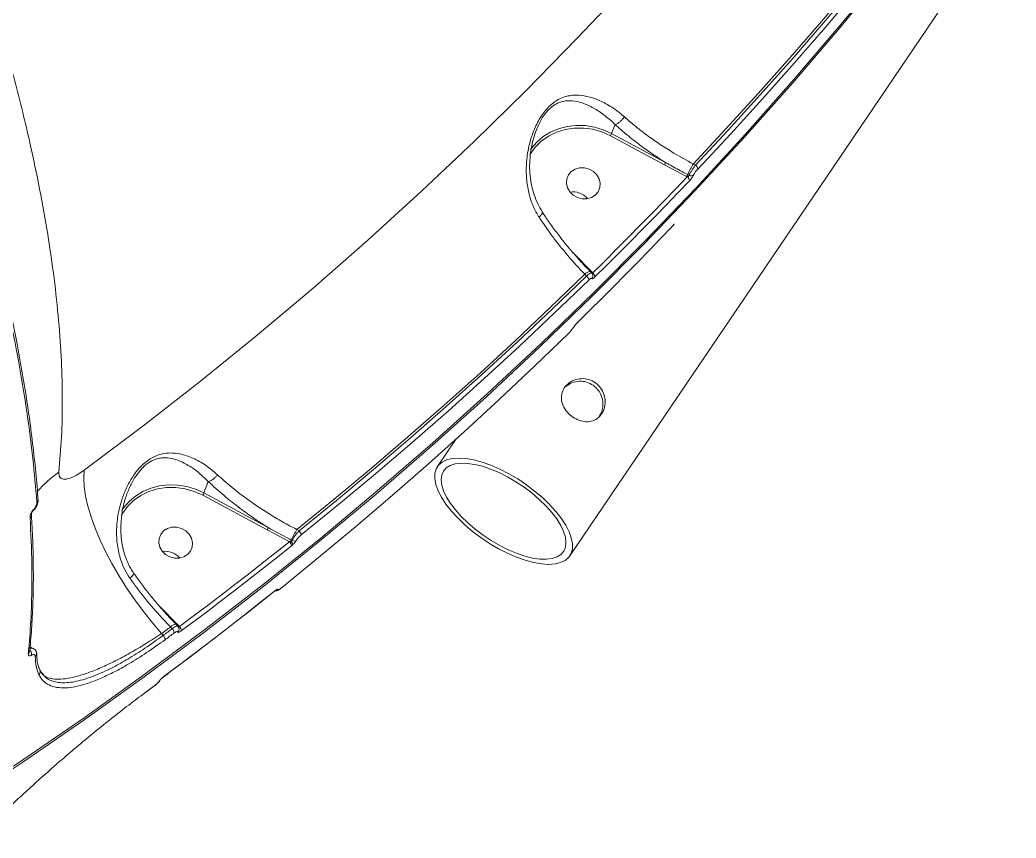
# Model space of a CAD drawing. Header units: millimetres. Extents: x -11024 to 8278, y -7837 to 5770.
# Drawn here: x 3861.2 to 4123.2, y 846.8 to 1062.2 of the extents above; entities that cross this region are included whole.
import ezdxf

# ---------------------------------------------------------------- set-up
doc = ezdxf.new("R2010")
doc.units = ezdxf.units.MM
doc.layers.add('DIKOM_ОБЪЕКТ', color=7, linetype='Continuous')

msp = doc.modelspace()

# ---------------------------------------------------------------- linework, layer by layer
at = {"layer": 'DIKOM_ОБЪЕКТ', "color": 7, "linetype": 'Continuous', "lineweight": 15}
for p, q in [((4005.842, 921.077), (4123.247, 1094.509)), ((4017.763, 1034.648), (4016.868, 1032.27)), ((4030.738, 1024.026), (4016.565, 1031.676)), ((4016.868, 1032.27), (4031.042, 1024.621)), ((4036.594, 1020.908), (4030.738, 1024.026)), ((4038.319, 1024.238), (4038.912, 1023.918)), ((4036.714, 1020.844), (4036.594, 1020.908)), ((4036.882, 1021.463), (4037.24, 1021.27)), ((4006.648, 1000.966), (4007.093, 1000.512)), ((4007.093, 1000.512), (4011.529, 995.92)), ((4011.209, 995.938), (4011.198, 995.948)), ((4011.61, 995.528), (4011.209, 995.938)), ((4011.529, 995.92), (4011.878, 995.562)), ((4010.26, 994.751), (4009.807, 995.214)), ((4007.954, 982.558), (4007.993, 982.612)), ((4007.873, 982.474), (4007.956, 982.557)), ((3975.986, 951.895), (3971.062, 944.621)), ((3910.767, 940.685), (3909.63, 937.659)), ((3926.261, 927.925), (3909.326, 937.065)), ((3909.63, 937.659), (3926.564, 928.519)), ((3934.058, 928.02), (3934.672, 927.689)), ((3932.62, 925.245), (3932.822, 925.136)), ((3897.69, 908.114), (3898.13, 907.664)), ((3898.13, 907.664), (3902.556, 903.082)), ((3901.286, 901.914), (3900.834, 902.377)), ((3902.236, 903.101), (3902.225, 903.111)), ((3902.757, 902.569), (3902.236, 903.101)), ((3902.556, 903.082), (3903.166, 902.459)), ((3898.504, 900.656), (3898.904, 900.155)), ((3863.776, 895.917), (3863.774, 895.896)), ((3894.106, 885.014), (3896.49, 886.775))]:
    msp.add_line(p, q, dxfattribs=at)
at = {"layer": 'DIKOM_ОБЪЕКТ', "color": 7, "linetype": 'Continuous', "lineweight": 15, "flags": 128}
for points in [[(4103.724, 1100.807), (4095.992, 1090.91), (4088.131, 1081.103), (4080.143, 1071.388), (4072.027, 1061.767), (4063.786, 1052.24), (4055.42, 1042.809), (4046.931, 1033.474), (4038.319, 1024.238)], [(4038.912, 1023.918), (4047.505, 1033.137), (4055.977, 1042.453), (4064.325, 1051.866), (4072.55, 1061.374), (4080.649, 1070.976), (4088.622, 1080.672), (4096.468, 1090.458), (4104.186, 1100.335)], [(4104.855, 1099.38), (4097.132, 1089.494), (4089.279, 1079.7), (4081.3, 1069.997), (4073.193, 1060.387), (4064.962, 1050.871), (4056.607, 1041.45), (4048.128, 1032.126), (4039.528, 1022.9)], [(4089.01, 1074.869), (4076.868, 1060.097), (4064.434, 1045.54), (4051.711, 1031.204), (4038.705, 1017.092), (4025.417, 1003.209), (4011.854, 989.559), (3998.017, 976.146), (3983.913, 962.975), (3969.545, 950.049), (3954.917, 937.371), (3940.034, 924.947), (3924.901, 912.779), (3909.521, 900.872), (3893.9, 889.229), (3878.043, 877.853), (3861.953, 866.749), (3845.637, 855.919)], [(3845.946, 856.74), (3862.262, 867.57), (3878.351, 878.675), (3894.209, 890.05), (3909.83, 901.693), (3925.21, 913.601), (3940.343, 925.768), (3955.226, 938.192), (3969.854, 950.87), (3984.222, 963.796), (3998.326, 976.968), (4012.162, 990.38), (4025.726, 1004.03), (4039.014, 1017.913), (4052.02, 1032.025), (4064.742, 1046.362), (4077.177, 1060.918), (4089.319, 1075.69)], [(3878.126, 943.652), (3893.552, 955.238), (3908.732, 967.093), (3923.66, 979.211), (3938.333, 991.589), (3952.745, 1004.223), (3966.892, 1017.109), (3980.769, 1030.242), (3994.372, 1043.62), (4007.697, 1057.236), (4020.739, 1071.088)], [(4016.565, 1031.676), (4014.294, 1032.688), (4011.906, 1033.373), (4009.457, 1033.714), (4007.006, 1033.704), (4004.614, 1033.343), (4002.337, 1032.639), (4000.231, 1031.609), (3998.347, 1030.279), (3996.73, 1028.68), (3995.419, 1026.85), (3995.336, 1026.709)], [(3995.532, 1028.037), (3995.729, 1028.315), (3997.164, 1029.995), (3998.866, 1031.445), (4000.799, 1032.632), (4002.92, 1033.532), (4005.183, 1034.124), (4007.539, 1034.396), (4009.938, 1034.342), (4012.327, 1033.963), (4014.653, 1033.268), (4016.868, 1032.27)], [(4006.746, 1016.046), (4007.858, 1015.417), (4009.095, 1015.092), (4010.357, 1015.096), (4011.542, 1015.429), (4012.554, 1016.064), (4013.31, 1016.949), (4013.75, 1018.014), (4013.838, 1019.171), (4013.567, 1020.327), (4012.958, 1021.388), (4012.062, 1022.269), (4010.95, 1022.897), (4009.712, 1023.223), (4008.45, 1023.219), (4007.265, 1022.886), (4006.254, 1022.251), (4005.497, 1021.365), (4005.057, 1020.301), (4004.97, 1019.144), (4005.241, 1017.988), (4005.85, 1016.927), (4006.746, 1016.046)], [(4011.878, 995.562), (4015.034, 998.679), (4018.175, 1001.808), (4021.301, 1004.95), (4024.413, 1008.104), (4027.51, 1011.27), (4030.593, 1014.449), (4033.661, 1017.64), (4036.714, 1020.844)], [(4037.327, 1019.821), (4034.272, 1016.615), (4031.201, 1013.421), (4028.116, 1010.24), (4025.016, 1007.07), (4021.902, 1003.914), (4018.773, 1000.769), (4015.629, 997.638), (4012.471, 994.519)], [(4007.993, 982.612), (4011.151, 985.731), (4014.295, 988.863), (4017.424, 992.007), (4020.538, 995.164), (4023.638, 998.333), (4026.723, 1001.515), (4029.794, 1004.709), (4032.849, 1007.915)], [(4009.807, 995.214), (4000.733, 986.445), (3991.544, 977.78), (3982.242, 969.219), (3972.826, 960.763), (3963.298, 952.415), (3953.66, 944.174), (3943.913, 936.042), (3934.058, 928.02)], [(3934.672, 927.689), (3944.505, 935.696), (3954.231, 943.812), (3963.848, 952.037), (3973.355, 960.37), (3982.751, 968.808), (3992.035, 977.352), (4001.205, 986), (4010.26, 994.751)], [(4010.852, 993.708), (4001.79, 984.95), (3992.612, 976.295), (3983.321, 967.744), (3973.917, 959.299), (3964.402, 950.959), (3954.777, 942.728), (3945.043, 934.604), (3935.202, 926.591)], [(4006.928, 981.339), (4006.9, 981.295), (4006.8, 981.179)], [(3929.952, 912.632), (3939.793, 920.645), (3949.527, 928.769), (3959.152, 937), (3968.667, 945.34), (3978.071, 953.785), (3987.362, 962.336), (3996.54, 970.991), (4005.602, 979.749)], [(3994.435, 939.807), (3992.151, 941.332), (3989.803, 942.711), (3987.432, 943.922), (3985.078, 944.943), (3982.782, 945.757), (3980.583, 946.351), (3978.519, 946.714), (3976.625, 946.839), (3974.933, 946.725), (3973.472, 946.373), (3972.268, 945.79), (3971.341, 944.986), (3970.706, 943.974), (3970.375, 942.771), (3970.354, 941.399), (3970.642, 939.881), (3971.234, 938.242), (3972.122, 936.511), (3973.288, 934.717), (3974.715, 932.892), (3976.376, 931.065), (3978.244, 929.269), (3980.287, 927.535), (3982.469, 925.891), (3984.754, 924.366), (3987.101, 922.987), (3989.473, 921.776), (3991.826, 920.755), (3994.122, 919.94), (3996.321, 919.347), (3998.385, 918.984), (4000.279, 918.859), (4001.971, 918.973), (4003.432, 919.325), (4004.636, 919.908), (4005.563, 920.712), (4006.198, 921.724), (4006.529, 922.927), (4006.55, 924.299), (4006.262, 925.817), (4005.67, 927.456), (4004.782, 929.187), (4003.616, 930.981), (4002.189, 932.806), (4000.528, 934.633), (3998.66, 936.429), (3996.617, 938.163), (3994.435, 939.807)], [(3898.504, 900.656), (3896.058, 903.51), (3893.691, 906.488), (3891.423, 909.561), (3889.276, 912.703), (3887.27, 915.885), (3885.422, 919.077), (3883.75, 922.25), (3882.268, 925.376), (3880.991, 928.426), (3879.929, 931.372), (3879.094, 934.188), (3878.491, 936.847), (3878.127, 939.325), (3878.005, 941.6), (3878.126, 943.652)], [(3993.865, 939.144), (3991.707, 940.581), (3989.488, 941.873), (3987.249, 942.998), (3985.033, 943.933), (3982.881, 944.662), (3980.833, 945.171), (3978.926, 945.45), (3977.197, 945.495), (3975.677, 945.304), (3974.396, 944.881), (3973.376, 944.234), (3972.637, 943.375), (3972.193, 942.319), (3972.052, 941.088), (3972.216, 939.702), (3972.682, 938.19), (3973.442, 936.577), (3974.482, 934.895), (3975.783, 933.176), (3977.319, 931.45), (3979.062, 929.75), (3980.981, 928.107), (3983.039, 926.554), (3985.197, 925.117), (3987.416, 923.824), (3989.655, 922.7), (3991.871, 921.765), (3994.023, 921.036), (3996.072, 920.527), (3997.978, 920.248), (3999.707, 920.203), (4001.227, 920.394), (4002.509, 920.817), (4003.528, 921.464), (4004.267, 922.323), (4004.711, 923.379), (4004.853, 924.61), (4004.688, 925.995), (4004.222, 927.508), (4003.462, 929.121), (4002.422, 930.802), (4001.121, 932.522), (3999.585, 934.248), (3997.842, 935.948), (3995.923, 937.59), (3993.865, 939.144)], [(3909.326, 937.065), (3907.056, 938.076), (3904.667, 938.762), (3902.218, 939.103), (3899.768, 939.093), (3897.376, 938.732), (3895.099, 938.028), (3892.993, 936.998), (3891.108, 935.668), (3889.491, 934.069), (3888.18, 932.239), (3887.847, 931.644)], [(3888.062, 933.076), (3888.49, 933.704), (3889.925, 935.384), (3891.627, 936.834), (3893.56, 938.021), (3895.681, 938.921), (3897.944, 939.513), (3900.301, 939.785), (3902.699, 939.731), (3905.088, 939.352), (3907.415, 938.656), (3909.63, 937.659)], [(3866.017, 936.036), (3866.023, 935.988), (3866.023, 935.976)], [(3864.782, 933.073), (3864.801, 933.079), (3864.815, 933.089), (3864.825, 933.106), (3864.829, 933.128), (3864.829, 933.155), (3864.825, 933.187), (3864.815, 933.223), (3864.801, 933.264)], [(3899.507, 921.435), (3900.619, 920.806), (3901.857, 920.481), (3903.119, 920.485), (3904.304, 920.818), (3905.315, 921.452), (3906.072, 922.338), (3906.512, 923.403), (3906.599, 924.56), (3906.328, 925.716), (3905.719, 926.777), (3904.823, 927.657), (3903.711, 928.286), (3902.474, 928.611), (3901.212, 928.608), (3900.027, 928.275), (3899.015, 927.64), (3898.259, 926.754), (3897.819, 925.69), (3897.731, 924.533), (3898.002, 923.377), (3898.611, 922.315), (3899.507, 921.435)], [(3903.166, 902.459), (3906.831, 905.201), (3910.484, 907.958), (3914.123, 910.73), (3917.749, 913.517), (3921.361, 916.317), (3924.96, 919.133), (3928.545, 921.963), (3932.117, 924.807)], [(3932.644, 923.705), (3929.069, 920.858), (3925.481, 918.026), (3921.879, 915.208), (3918.264, 912.405), (3914.635, 909.616), (3910.993, 906.842), (3907.338, 904.083), (3903.669, 901.338)], [(3928.52, 912.027), (3928.584, 912.07), (3928.677, 912.164)], [(3899.191, 889.431), (3902.859, 892.176), (3906.515, 894.936), (3910.157, 897.71), (3913.786, 900.499), (3917.401, 903.302), (3921.003, 906.12), (3924.591, 908.952), (3928.166, 911.798)], [(3928.114, 911.734), (3928.12, 911.738), (3928.166, 911.798)], [(3900.834, 902.377), (3900.543, 902.161), (3900.252, 901.946), (3899.961, 901.731), (3899.67, 901.516), (3899.378, 901.301), (3899.087, 901.086), (3898.796, 900.871), (3898.504, 900.656)], [(3898.904, 900.155), (3899.203, 900.374), (3899.5, 900.594), (3899.798, 900.814), (3900.096, 901.034), (3900.394, 901.254), (3900.691, 901.474), (3900.989, 901.694), (3901.286, 901.914)], [(3901.788, 900.795), (3901.491, 900.574), (3901.193, 900.354), (3900.895, 900.134), (3900.597, 899.914), (3900.299, 899.693), (3900.001, 899.474), (3899.703, 899.254), (3899.404, 899.034)], [(3865.622, 895.373), (3865.623, 895.369), (3865.624, 895.314)], [(3898.066, 888.338), (3897.993, 888.242), (3897.866, 888.132)], [(3899.141, 889.369), (3899.145, 889.372), (3899.191, 889.431)], [(3894.154, 885.075), (3894.452, 885.295), (3894.751, 885.514), (3895.049, 885.734), (3895.347, 885.954), (3895.645, 886.175), (3895.943, 886.395), (3896.24, 886.615), (3896.538, 886.836)], [(3896.49, 886.775), (3896.492, 886.777), (3896.538, 886.836)], [(3894.106, 885.014), (3894.108, 885.016), (3894.154, 885.075)]]:
    msp.add_lwpolyline(points, dxfattribs=at)
at = {"layer": 'DIKOM_ОБЪЕКТ', "color": 7, "linetype": 'Continuous', "lineweight": 15}
for centre, radius, start, end in [((4012.053, 1034.353), 5.247, 329.31142, 336.60677), ((4026.213, 1026.711), 5.262, 329.31828, 336.59061), ((4063.827, 1009.265), 29.578, 149.58662, 155.64307), ((4038.199, 1022.792), 1.332, 4.62625, 57.68506), ((4031.419, 1023.942), 5.999, 329.62319, 335.59472), ((4036.003, 1019.722), 1.328, 4.27294, 57.65458), ((4037.772, 1022.15), 1.028, 238.83314, 309.73946), ((4006.718, 1012.018), 4.896, 39.30083, 99.47504), ((4006.717, 1012.014), 4.9, 39.32464, 99.44927), ((4011.472, 993.743), 2.223, 97.08597, 138.53022), ((4010.815, 996.753), 1.098, 299.15633, 310.58189), ((4009.475, 993.615), 1.381, 3.85806, 55.33215), ((4011.002, 994.743), 0.915, 316.31315, 358.4966), ((4011.106, 994.433), 1.368, 3.58414, 55.62049), ((3891.928, 914.471), 35.208, 125.56722, 137.96382), ((3865.276, 935.97), 0.748, 300.86827, 0.44026), ((3904.8, 939.75), 5.262, 329.31828, 336.59061), ((3863.512, 931.745), 0.744, 300.66771, 2.40253), ((3921.735, 930.61), 5.262, 329.31828, 336.59061), ((3959.711, 912.971), 29.742, 149.60339, 155.62631), ((3933.696, 926.541), 1.506, 1.87342, 49.63323), ((3928.144, 927.243), 4.902, 331.44458, 335.94864), ((3933.366, 926.032), 1.048, 238.73124, 302.28391), ((3931.143, 923.664), 1.502, 1.5578, 49.56213), ((3937.298, 929.541), 6.712, 223.748, 232.48219), ((3899.48, 917.406), 4.897, 39.30585, 99.47002), ((3899.479, 917.404), 4.899, 39.32155, 99.45692), ((3928.415, 912.976), 1, 275.65164, 310.28737), ((3902.501, 900.902), 2.226, 97.12163, 138.50224), ((3900.225, 900.766), 1.563, 1.05614, 47.26227), ((3901.856, 903.896), 1.073, 299.02631, 310.71191), ((3902.156, 901.78), 0.918, 308.74403, 359.71947), ((3902.117, 901.315), 1.552, 0.85608, 47.48889), ((3897.837, 899.006), 1.568, 1.00457, 47.09216), ((3862.826, 895.174), 1.494, 351.10347, 49.35228), ((3862.989, 895.989), 0.79, 302.2343, 353.24656), ((3864.784, 895.331), 0.84, 304.27261, 358.79538), ((3865.627, 890.547), 0.934, 308.51486, 37.63196)]:
    msp.add_arc(centre, radius, start, end, dxfattribs=at)
for points, knots in [([(3608.06, 1455.699), (3611.911, 1452.066), (3619.618, 1444.794), (3631.243, 1433.156), (3642.878, 1421.02), (3654.656, 1408.193), (3666.55, 1394.682), (3678.532, 1380.496), (3690.406, 1365.859), (3702.476, 1350.374), (3714.697, 1334.034), (3727.014, 1316.851), (3739.168, 1299.156), (3751.11, 1280.988), (3762.79, 1262.401), (3773.937, 1243.825), (3784.525, 1225.326), (3794.541, 1206.965), (3804.162, 1188.419), (3813.336, 1169.747), (3822.016, 1151.013), (3830.005, 1132.643), (3837.293, 1114.694), (3843.885, 1097.209), (3849.893, 1079.886), (3855.272, 1062.796), (3859.986, 1046.004), (3863.67, 1030.942), (3866.488, 1017.532), (3868.611, 1005.633), (3870.275, 994.097), (3871.471, 982.968), (3872.197, 972.295), (3872.443, 962.08), (3872.249, 952.285), (3871.716, 946.168), (3871.449, 943.11)], [0, 0, 0, 0, 0.0277655, 0.055564, 0.0833624, 0.1111275, 0.1400314, 0.168973, 0.1979144, 0.2268177, 0.2582448, 0.2896957, 0.3211227, 0.3534672, 0.3858383, 0.4181831, 0.449506, 0.4808529, 0.5121759, 0.5444127, 0.5766757, 0.6089125, 0.6401608, 0.6714335, 0.7026819, 0.7348411, 0.7670266, 0.7991856, 0.8241463, 0.849107, 0.874267, 0.8994267, 0.9244694, 0.949512, 0.974756, 1, 1, 1, 1]), ([(3997.76, 1010.282), (3997.619, 1010.506), (3996.927, 1011.61), (3995.919, 1013.735), (3994.932, 1016.924), (3994.398, 1020.448), (3994.37, 1024.537), (3994.986, 1028.912), (3996.32, 1033.168), (3997.933, 1036.313), (3999.381, 1038.311), (4000.579, 1039.613), (4001.851, 1040.647), (4003.297, 1041.507), (4004.9, 1042.096), (4007.046, 1042.447), (4009.604, 1042.299), (4012.622, 1041.452), (4015.735, 1039.982), (4018.301, 1038.283), (4019.773, 1037.028), (4020.216, 1036.65)], [0, 0, 0, 0, 0.01345382, 0.06632215, 0.1192321, 0.18327448, 0.24735239, 0.32648031, 0.40536601, 0.46786152, 0.49909907, 0.53030505, 0.56144227, 0.59262322, 0.63451479, 0.67648836, 0.74808686, 0.81976108, 0.89395919, 0.96806758, 1, 1, 1, 1]), ([(4017.765, 1034.65), (4017.765, 1034.651), (4017.378, 1035.037), (4016.053, 1036.237), (4013.793, 1037.991), (4011.078, 1039.567), (4008.435, 1040.599), (4006.234, 1040.972), (4004.356, 1040.835), (4002.98, 1040.432), (4001.712, 1039.745), (4000.381, 1038.695), (3999.34, 1037.452), (3998.167, 1035.668), (3997.644, 1034.496), (3997.21, 1033.523)], [0, 0, 0, 0, 0.0000689, 0.0558745, 0.1845855, 0.3168427, 0.4398096, 0.5654477, 0.6346943, 0.7054738, 0.7544552, 0.8053249, 0.8849189, 0.9044988, 1, 1, 1, 1]), ([(4017.765, 1034.65), (4017.943, 1034.703), (4018.297, 1034.807), (4018.929, 1035.225), (4019.547, 1035.783), (4019.94, 1036.252), (4020.145, 1036.543), (4020.191, 1036.613), (4020.216, 1036.65)], [0, 0, 0, 0, 0.231613, 0.4632761, 0.6948551, 0.926518, 0.9610337, 1, 1, 1, 1]), ([(4020.216, 1036.65), (4021.198, 1035.797), (4023.172, 1034.081), (4026.381, 1031.631), (4029.725, 1029.3), (4033.665, 1026.784), (4036.595, 1025.182), (4038.319, 1024.238)], [0, 0, 0, 0, 0.1872877, 0.3765528, 0.5570087, 0.7392, 1, 1, 1, 1]), ([(3998.717, 1011.54), (3998.686, 1011.582), (3998.175, 1012.271), (3997.407, 1013.795), (3996.437, 1016.094), (3995.759, 1018.57), (3995.372, 1021.155), (3995.25, 1023.868), (3995.415, 1026.662), (3995.86, 1029.315), (3996.457, 1031.608), (3996.972, 1032.936), (3997.201, 1033.528)], [0, 0, 0, 0, 0.0069168, 0.1131204, 0.2234769, 0.3365499, 0.4514473, 0.5694268, 0.6949083, 0.8187339, 0.9191031, 1, 1, 1, 1]), ([(3997.21, 1033.523), (3997.172, 1033.452), (3997.057, 1033.237), (3997.002, 1033.006), (3996.966, 1032.851)], [0, 0, 0, 0, 0.3319674, 1, 1, 1, 1]), ([(4017.763, 1034.648), (4017.763, 1034.649), (4017.764, 1034.65), (4017.765, 1034.65), (4017.765, 1034.65)], [0, 0, 0, 0, 0.6277402, 1, 1, 1, 1]), ([(4031.042, 1024.621), (4029.894, 1025.359), (4027.589, 1026.841), (4024.21, 1029.276), (4020.878, 1031.877), (4018.805, 1033.721), (4017.763, 1034.648)], [0, 0, 0, 0, 0.2380438, 0.4781621, 0.7377071, 1, 1, 1, 1]), ([(4031.042, 1024.621), (4031.333, 1024.46), (4032.792, 1023.657), (4034.745, 1022.615), (4036.399, 1021.723), (4036.882, 1021.463)], [0, 0, 0, 0, 0.15041, 0.7521181, 1, 1, 1, 1]), ([(4037.24, 1021.27), (4037.248, 1021.288), (4037.321, 1021.457), (4037.524, 1021.858), (4037.93, 1022.537), (4038.417, 1023.268), (4038.747, 1023.702), (4038.912, 1023.918)], [0, 0, 0, 0, 0.028633, 0.2670939, 0.5101464, 0.7556619, 1, 1, 1, 1]), ([(4039.528, 1022.9), (4039.416, 1022.777), (4039.194, 1022.53), (4038.871, 1022.108), (4038.606, 1021.71), (4038.478, 1021.472), (4038.435, 1021.37), (4038.43, 1021.359)], [0, 0, 0, 0, 0.245771, 0.4917502, 0.7342685, 0.9714977, 1, 1, 1, 1]), ([(4036.714, 1020.844), (4036.772, 1020.873), (4036.885, 1020.93), (4037.045, 1021.042), (4037.164, 1021.151), (4037.217, 1021.223), (4037.235, 1021.258), (4037.239, 1021.266), (4037.24, 1021.27)], [0, 0, 0, 0, 0.2631908, 0.5159651, 0.7521365, 0.9411632, 0.9741911, 1, 1, 1, 1]), ([(4038.43, 1021.359), (4038.425, 1021.348), (4038.382, 1021.247), (4038.253, 1021.009), (4037.988, 1020.612), (4037.663, 1020.19), (4037.439, 1019.944), (4037.327, 1019.821)], [0, 0, 0, 0, 0.0278759, 0.2650035, 0.5076952, 0.7539805, 1, 1, 1, 1]), ([(3998.627, 1011.478), (3998.648, 1011.433), (3998.696, 1011.327), (3998.494, 1010.993), (3998.167, 1010.641), (3997.895, 1010.395), (3997.792, 1010.308), (3997.76, 1010.282)], [0, 0, 0, 0, 0.22122648, 0.5283417, 0.83554271, 0.94920217, 1, 1, 1, 1]), ([(4011.222, 995.97), (4010.611, 996.599), (4009.176, 998.077), (4006.979, 1000.545), (4004.64, 1003.328), (4002.401, 1006.192), (4000.391, 1008.926), (3999.2, 1010.707), (3998.665, 1011.507)], [0, 0, 0, 0, 0.13285047, 0.31225606, 0.49247585, 0.67291583, 0.85288912, 1, 1, 1, 1]), ([(4009.807, 995.214), (4008.304, 996.827), (4005.253, 1000.1), (4001.398, 1005), (3998.968, 1008.443), (3997.918, 1010.042), (3997.76, 1010.282)], [0, 0, 0, 0, 0.34350435, 0.69694394, 0.95453179, 1, 1, 1, 1]), ([(4032.849, 1007.915), (4032.874, 1007.94), (4033.004, 1008.077), (4033.226, 1008.294), (4033.36, 1008.396), (4033.426, 1008.446)], [0, 0, 0, 0, 0.104919, 0.558473, 1, 1, 1, 1]), ([(4032.864, 1007.913), (4032.915, 1007.966), (4033.036, 1008.094), (4033.155, 1008.2), (4033.227, 1008.258), (4033.225, 1008.256), (4033.225, 1008.256)], [0, 0, 0, 0, 0.2738115, 0.6540007, 0.897232, 1, 1, 1, 1]), ([(4010.26, 994.751), (4010.293, 994.781), (4010.515, 994.981), (4010.908, 995.297), (4011.322, 995.537), (4011.559, 995.605), (4011.584, 995.526), (4011.59, 995.508)], [0, 0, 0, 0, 0.05094068, 0.33995664, 0.62845087, 0.91700826, 1, 1, 1, 1]), ([(4011.664, 994.111), (4011.656, 994.154), (4011.639, 994.24), (4011.475, 994.204), (4011.228, 994.047), (4011, 993.852), (4010.872, 993.727), (4010.852, 993.708)], [0, 0, 0, 0, 0.2393626, 0.4786495, 0.7179423, 0.9577366, 1, 1, 1, 1]), ([(4011.897, 994.718), (4011.904, 994.764), (4011.932, 994.932), (4011.84, 995.246), (4011.675, 995.436), (4011.604, 995.519)], [0, 0, 0, 0, 0.17684137, 0.64392886, 1, 1, 1, 1]), ([(4012.471, 994.519), (4012.452, 994.5), (4012.324, 994.374), (4012.097, 994.178), (4011.851, 994.02), (4011.688, 993.983), (4011.672, 994.069), (4011.664, 994.111)], [0, 0, 0, 0, 0.0425798, 0.2824537, 0.5215645, 0.760741, 1, 1, 1, 1]), ([(3865.659, 935.328), (3865.346, 939.093), (3864.719, 946.622), (3863.175, 958.492), (3861.225, 970.739), (3859.523, 979.25), (3858.672, 983.506)], [0, 0, 0, 0, 0.2490975, 0.4981944, 0.7490962, 1, 1, 1, 1]), ([(3865.97, 936.033), (3865.917, 936.838), (3865.706, 940.052), (3865.134, 945.866), (3864.254, 953.471), (3863.164, 961.264), (3861.878, 969.225), (3860.501, 976.866), (3859.461, 981.923), (3858.99, 984.213)], [0, 0, 0, 0, 0.0541379, 0.2163179, 0.3785995, 0.5409467, 0.7033223, 0.8656828, 1, 1, 1, 1]), ([(4006.8, 981.179), (4006.808, 981.192), (4006.865, 981.288), (4007.02, 981.512), (4007.312, 981.877), (4007.653, 982.267), (4007.88, 982.497), (4007.993, 982.612)], [0, 0, 0, 0, 0.0385924, 0.2781005, 0.5183094, 0.7591837, 1, 1, 1, 1]), ([(4005.602, 979.749), (4005.716, 979.864), (4005.944, 980.093), (4006.286, 980.481), (4006.578, 980.846), (4006.734, 981.069), (4006.792, 981.165), (4006.8, 981.179)], [0, 0, 0, 0, 0.240624, 0.4814283, 0.7216092, 0.96125, 1, 1, 1, 1]), ([(4006.929, 981.339), (4006.934, 981.347), (4006.95, 981.376), (4007.031, 981.497), (4007.188, 981.706), (4007.431, 982.001), (4007.68, 982.281), (4007.826, 982.426), (4007.873, 982.474)], [0, 0, 0, 0, 0.0554923, 0.1990062, 0.3876679, 0.6200913, 0.8772283, 1, 1, 1, 1]), ([(4012.61, 966.655), (4012.035, 966.983), (4010.886, 967.638), (4008.874, 967.834), (4006.92, 967.428), (4005.235, 966.419), (4004.078, 964.97), (4003.566, 963.284), (4003.703, 961.502), (4004.474, 959.745), (4005.793, 958.199), (4007.463, 957.054), (4009.281, 956.417), (4011.103, 956.349), (4012.782, 956.912), (4014.123, 958.096), (4014.969, 959.744), (4015.259, 961.654), (4014.939, 963.636), (4014.046, 965.429), (4013.066, 966.266), (4012.61, 966.655)], [0, 0, 0, 0, 0.052235, 0.104418, 0.1578387, 0.2123168, 0.2653845, 0.3167454, 0.3687737, 0.422756, 0.4770221, 0.5294961, 0.5809365, 0.6335026, 0.6877728, 0.7417317, 0.7936594, 0.8450736, 0.8982112, 0.9526898, 1, 1, 1, 1]), ([(4012.041, 965.993), (4011.467, 966.319), (4010.321, 966.971), (4008.321, 967.154), (4006.359, 966.781), (4005.317, 966.055), (4004.8, 965.695)], [0, 0, 0, 0, 0.2479272, 0.4955404, 0.7502196, 1, 1, 1, 1]), ([(4013.601, 957.792), (4013.845, 958.186), (4014.398, 959.077), (4014.658, 960.87), (4014.398, 962.844), (4013.531, 964.701), (4012.524, 965.574), (4012.041, 965.993)], [0, 0, 0, 0, 0.1615531, 0.3658232, 0.5782588, 0.7977461, 1, 1, 1, 1]), ([(3890.144, 915.22), (3889.668, 915.977), (3888.716, 917.493), (3887.55, 920.423), (3886.751, 923.95), (3886.553, 928.06), (3886.995, 932.19), (3887.982, 935.988), (3889.364, 939.374), (3891.088, 942.393), (3892.98, 944.691), (3894.75, 946.176), (3896.176, 947.075), (3897.644, 947.698), (3899.429, 948.143), (3901.473, 948.239), (3904.137, 947.828), (3907.145, 946.728), (3910.307, 944.896), (3912.284, 943.21), (3913.184, 942.442)], [0, 0, 0, 0, 0.0450796, 0.0901818, 0.1588881, 0.2276837, 0.2984042, 0.3691135, 0.4250471, 0.4808175, 0.5408179, 0.5713827, 0.601955, 0.6344648, 0.6670283, 0.7198462, 0.7727695, 0.8528862, 0.9329881, 1, 1, 1, 1]), ([(3910.771, 940.687), (3910.77, 940.688), (3909.918, 941.433), (3908.28, 943.132), (3905.483, 945.034), (3902.909, 946.292), (3900.587, 946.885), (3898.836, 946.96), (3897.275, 946.671), (3895.779, 946.107), (3894.528, 945.24), (3893.553, 944.385), (3893.241, 943.968), (3893.07, 943.741)], [0, 0, 0, 0, 0.000109, 0.1461078, 0.3178394, 0.4939743, 0.6043203, 0.7168785, 0.7816507, 0.8482086, 0.9419189, 0.9682522, 1, 1, 1, 1]), ([(3871.449, 943.11), (3871.472, 942.626), (3871.519, 941.65), (3872.621, 941.143), (3874.337, 941.436), (3876.283, 942.366), (3877.6, 943.284), (3878.126, 943.652)], [0, 0, 0, 0, 0.2099032, 0.422893, 0.6382639, 0.8553479, 1, 1, 1, 1]), ([(3893.07, 943.741), (3892.556, 943.148), (3891.373, 941.782), (3890.051, 939.205), (3888.862, 936.077), (3888.135, 933.376), (3888, 931.641), (3887.965, 931.193)], [0, 0, 0, 0, 0.1676422, 0.3861769, 0.6121101, 0.8998823, 1, 1, 1, 1]), ([(3910.767, 940.685), (3910.768, 940.685), (3910.769, 940.686), (3910.77, 940.687), (3910.771, 940.687)], [0, 0, 0, 0, 0.5705795, 1, 1, 1, 1]), ([(3926.564, 928.519), (3925.306, 929.325), (3922.777, 930.943), (3918.825, 933.786), (3914.707, 937.028), (3912.088, 939.459), (3910.767, 940.685)], [0, 0, 0, 0, 0.2160633, 0.4341053, 0.7147648, 1, 1, 1, 1]), ([(3910.771, 940.687), (3910.957, 940.731), (3911.329, 940.818), (3911.986, 941.214), (3912.599, 941.735), (3912.986, 942.174), (3913.157, 942.405), (3913.184, 942.442)], [0, 0, 0, 0, 0.2462418, 0.4924597, 0.7386952, 0.9580568, 1, 1, 1, 1]), ([(3913.184, 942.442), (3914.432, 941.325), (3916.949, 939.073), (3921.48, 935.628), (3925.979, 932.611), (3930.297, 930.022), (3932.801, 928.689), (3934.058, 928.02)], [0, 0, 0, 0, 0.2106507, 0.4247512, 0.6762133, 0.8374006, 1, 1, 1, 1]), ([(3864.804, 933.097), (3864.953, 933.231), (3865.274, 933.521), (3865.638, 934.113), (3865.909, 934.795), (3866.052, 935.436), (3866.007, 935.825), (3865.99, 935.974)], [0, 0, 0, 0, 0.1668063, 0.3596331, 0.5790197, 0.838536, 1, 1, 1, 1]), ([(3863.891, 931.105), (3863.889, 931.163), (3863.88, 931.453), (3863.966, 931.961), (3864.225, 932.555), (3864.501, 932.977), (3864.701, 933.168), (3864.801, 933.264)], [0, 0, 0, 0, 0.0950804, 0.4719923, 0.7157931, 0.8572496, 1, 1, 1, 1]), ([(3864.259, 931.769), (3864.258, 931.777), (3864.246, 931.847), (3864.277, 932.159), (3864.412, 932.54), (3864.575, 932.821), (3864.695, 932.973), (3864.777, 933.057), (3864.837, 933.107), (3864.879, 933.135), (3864.892, 933.142), (3864.897, 933.145)], [0, 0, 0, 0, 0.0439535, 0.39401844, 0.65796118, 0.79715932, 0.86746178, 0.91142495, 0.94447636, 0.97950213, 1, 1, 1, 1]), ([(3864.801, 933.264), (3864.899, 933.358), (3865.094, 933.544), (3865.357, 933.95), (3865.6, 934.518), (3865.674, 934.999), (3865.662, 935.275), (3865.659, 935.328)], [0, 0, 0, 0, 0.1456025, 0.2900035, 0.5321231, 0.9098094, 1, 1, 1, 1]), ([(3863.411, 895.321), (3863.446, 895.673), (3863.623, 897.433), (3864.012, 902.087), (3864.37, 909.509), (3864.454, 919.582), (3864.093, 926.983), (3863.891, 931.105)], [0, 0, 0, 0, 0.0321656, 0.160834, 0.4182095, 0.675957, 1, 1, 1, 1]), ([(3863.754, 895.916), (3863.803, 896.337), (3864.085, 898.773), (3864.407, 903.426), (3864.705, 909.877), (3864.791, 916.529), (3864.664, 923.384), (3864.476, 928.47), (3864.27, 931.329), (3864.238, 931.775)], [0, 0, 0, 0, 0.0389399, 0.22515, 0.410914, 0.5960146, 0.780693, 0.9658059, 1, 1, 1, 1]), ([(3891.212, 916.469), (3890.919, 916.896), (3890.188, 917.961), (3889.303, 919.866), (3888.521, 922.146), (3887.997, 924.611), (3887.751, 927.225), (3887.731, 929.41), (3887.899, 930.705), (3887.949, 931.091)], [0, 0, 0, 0, 0.1005397, 0.2510697, 0.4078986, 0.571704, 0.7440994, 0.9235255, 1, 1, 1, 1]), ([(3932.117, 924.807), (3931.927, 924.909), (3929.98, 925.956), (3928.025, 926.991), (3926.261, 927.925)], [0, 0, 0, 0, 0.0973964, 1, 1, 1, 1]), ([(3926.564, 928.519), (3928.321, 927.568), (3930.34, 926.475), (3932.358, 925.387), (3932.62, 925.245)], [0, 0, 0, 0, 0.8701993, 1, 1, 1, 1]), ([(3932.822, 925.136), (3932.908, 925.305), (3933.081, 925.647), (3933.544, 926.331), (3934.098, 927.052), (3934.481, 927.477), (3934.672, 927.689)], [0, 0, 0, 0, 0.2424993, 0.4917149, 0.7472872, 1, 1, 1, 1]), ([(3932.45, 924.9), (3932.502, 924.921), (3932.61, 924.964), (3932.736, 925.04), (3932.8, 925.101), (3932.818, 925.129), (3932.822, 925.136)], [0, 0, 0, 0, 0.3282667, 0.6787462, 0.9202561, 1, 1, 1, 1]), ([(3933.926, 925.146), (3933.874, 925.053), (3933.772, 924.866), (3933.509, 924.532), (3933.305, 924.317), (3933.211, 924.218)], [0, 0, 0, 0, 0.3509735, 0.7014273, 1, 1, 1, 1]), ([(3935.202, 926.591), (3935.066, 926.475), (3934.794, 926.245), (3934.409, 925.841), (3934.092, 925.45), (3933.98, 925.246), (3933.926, 925.146)], [0, 0, 0, 0, 0.2566459, 0.5136665, 0.7612414, 1, 1, 1, 1]), ([(3932.117, 924.807), (3932.198, 924.825), (3932.309, 924.85), (3932.419, 924.889), (3932.45, 924.9)], [0, 0, 0, 0, 0.7210874, 1, 1, 1, 1]), ([(3933.211, 924.218), (3933.157, 924.164), (3932.973, 923.98), (3932.781, 923.819), (3932.644, 923.705)], [0, 0, 0, 0, 0.2879994, 1, 1, 1, 1]), ([(3891.165, 916.44), (3891.181, 916.401), (3891.217, 916.314), (3890.994, 915.999), (3890.634, 915.635), (3890.318, 915.362), (3890.177, 915.246), (3890.144, 915.22)], [0, 0, 0, 0, 0.2283132, 0.5131323, 0.7979647, 0.9537207, 1, 1, 1, 1]), ([(3900.834, 902.377), (3899.326, 903.973), (3896.266, 907.21), (3892.727, 911.618), (3890.779, 914.335), (3890.144, 915.22)], [0, 0, 0, 0, 0.3958738, 0.8032193, 1, 1, 1, 1]), ([(3902.249, 903.132), (3901.639, 903.761), (3900.205, 905.237), (3898.013, 907.702), (3895.677, 910.48), (3893.452, 913.34), (3891.956, 915.342), (3891.249, 916.388), (3891.203, 916.456)], [0, 0, 0, 0, 0.1537289, 0.3609203, 0.5690853, 0.7775226, 0.9854295, 1, 1, 1, 1]), ([(3928.116, 911.732), (3928.18, 911.783), (3928.323, 911.898), (3928.461, 911.991), (3928.511, 912.021), (3928.52, 912.026)], [0, 0, 0, 0, 0.3946468, 0.8937555, 1, 1, 1, 1]), ([(3928.166, 911.798), (3928.22, 911.841), (3928.406, 911.988), (3928.564, 912.091), (3928.677, 912.164)], [0, 0, 0, 0, 0.28776628, 1, 1, 1, 1]), ([(3928.292, 911.87), (3928.333, 911.862), (3928.464, 911.835), (3928.685, 911.867), (3928.963, 911.949), (3929.308, 912.133), (3929.647, 912.357), (3929.901, 912.575), (3929.952, 912.618)], [0, 0, 0, 0, 0.0582019, 0.1877144, 0.3293545, 0.5453166, 0.9103775, 1, 1, 1, 1]), ([(3928.514, 912.021), (3928.531, 912.032), (3928.575, 912.061), (3928.601, 912.068), (3928.59, 912.066), (3928.59, 912.066)], [0, 0, 0, 0, 0.3853544, 0.9904281, 1, 1, 1, 1]), ([(3928.677, 912.164), (3928.749, 912.204), (3928.905, 912.291), (3929.053, 912.32), (3929.059, 912.249), (3929.062, 912.214)], [0, 0, 0, 0, 0.2985798, 0.6490569, 1, 1, 1, 1]), ([(3929.062, 912.214), (3929.064, 912.178), (3929.069, 912.106), (3929.229, 912.143), (3929.486, 912.284), (3929.748, 912.47), (3929.912, 912.601), (3929.952, 912.632)], [0, 0, 0, 0, 0.2249207, 0.4495742, 0.6803155, 0.9237792, 1, 1, 1, 1]), ([(3899.141, 889.369), (3901.682, 891.272), (3909.048, 896.79), (3918.706, 904.25), (3925.766, 909.866), (3928.12, 911.738)], [0, 0, 0, 0, 0.2597862, 0.7531914, 1, 1, 1, 1]), ([(3901.286, 901.914), (3901.318, 901.938), (3901.554, 902.119), (3901.978, 902.403), (3902.434, 902.608), (3902.698, 902.654), (3902.729, 902.567), (3902.736, 902.548)], [0, 0, 0, 0, 0.0449132, 0.335417, 0.6257955, 0.9159075, 1, 1, 1, 1]), ([(3903.065, 901.775), (3903.068, 901.793), (3903.09, 901.937), (3903.008, 902.242), (3902.839, 902.458), (3902.757, 902.563)], [0, 0, 0, 0, 0.0698973, 0.5462415, 1, 1, 1, 1]), ([(3902.825, 902.383), (3902.828, 902.378), (3902.84, 902.355), (3902.905, 902.352), (3903.011, 902.377), (3903.107, 902.423), (3903.159, 902.454), (3903.166, 902.459)], [0, 0, 0, 0, 0.0806369, 0.37198889, 0.66375251, 0.9551571, 1, 1, 1, 1]), ([(3898.504, 900.656), (3897.092, 899.735), (3894.267, 897.892), (3890.168, 895.482), (3886.232, 893.376), (3882.519, 891.623), (3879.073, 890.24), (3875.952, 889.264), (3873.19, 888.701), (3870.817, 888.553), (3868.911, 888.866), (3867.591, 889.441), (3867.112, 890.078), (3866.936, 890.313)], [0, 0, 0, 0, 0.09290046, 0.18580364, 0.27975163, 0.37399359, 0.46794143, 0.56282094, 0.65800387, 0.75288059, 0.84840249, 0.9442335, 1, 1, 1, 1]), ([(3867.179, 890.148), (3867.478, 889.721), (3868.058, 888.895), (3869.413, 888.232), (3871.376, 887.654), (3873.797, 887.644), (3876.595, 888.16), (3879.637, 889.03), (3883.017, 890.409), (3886.658, 892.252), (3890.042, 894.165), (3894.112, 896.713), (3897.298, 899.001), (3898.904, 900.155)], [0, 0, 0, 0, 0.0761867, 0.147733, 0.2192808, 0.3582159, 0.4297745, 0.5013354, 0.6399352, 0.711298, 0.7826594, 0.8904183, 1, 1, 1, 1]), ([(3899.404, 899.034), (3897.775, 897.865), (3894.517, 895.528), (3890.059, 892.764), (3887.097, 891.056), (3885.767, 890.428), (3885.643, 890.37)], [0, 0, 0, 0, 0.3388308, 0.6776519, 0.969854, 1, 1, 1, 1]), ([(3902.731, 901.064), (3902.718, 901.111), (3902.694, 901.205), (3902.499, 901.198), (3902.211, 901.078), (3901.952, 900.915), (3901.808, 900.809), (3901.788, 900.795)], [0, 0, 0, 0, 0.2407284, 0.4813735, 0.7220845, 0.9628094, 1, 1, 1, 1]), ([(3903.669, 901.338), (3903.65, 901.324), (3903.506, 901.217), (3903.247, 901.053), (3902.961, 900.932), (3902.767, 900.924), (3902.743, 901.018), (3902.731, 901.064)], [0, 0, 0, 0, 0.0371977, 0.2778052, 0.5185118, 0.7591974, 1, 1, 1, 1]), ([(3863.839, 896.67), (3863.907, 896.695), (3864.191, 896.799), (3864.525, 896.792), (3864.705, 896.672), (3864.751, 896.641)], [0, 0, 0, 0, 0.18973205, 0.7924243, 1, 1, 1, 1]), ([(3864.808, 896.679), (3864.693, 896.721), (3864.333, 896.855), (3864.071, 897.02), (3863.892, 897.133)], [0, 0, 0, 0, 0.3167838, 1, 1, 1, 1]), ([(3865.608, 895.313), (3865.613, 895.379), (3865.629, 895.636), (3865.475, 896.076), (3865.146, 896.506), (3864.856, 896.607), (3864.752, 896.644)], [0, 0, 0, 0, 0.1230011, 0.4815097, 0.8145117, 1, 1, 1, 1]), ([(3864.302, 894.943), (3864.271, 894.927), (3864.134, 894.856), (3863.89, 894.777), (3863.614, 894.792), (3863.417, 894.96), (3863.413, 895.198), (3863.411, 895.321)], [0, 0, 0, 0, 0.0490491, 0.217926, 0.4266538, 0.7022549, 1, 1, 1, 1]), ([(3863.774, 895.895), (3863.774, 895.895), (3863.774, 895.893), (3863.774, 895.895), (3863.774, 895.897)], [0, 0, 0, 0, 0.0666999, 1, 1, 1, 1]), ([(3865.257, 894.637), (3865.243, 894.748), (3865.214, 894.969), (3864.987, 895.111), (3864.677, 895.114), (3864.424, 894.998), (3864.302, 894.943)], [0, 0, 0, 0, 0.2974578, 0.5889977, 0.8028108, 1, 1, 1, 1]), ([(3866.209, 889.816), (3865.93, 890.494), (3865.367, 891.859), (3865.294, 893.706), (3865.257, 894.637)], [0, 0, 0, 0, 0.4964877, 1, 1, 1, 1]), ([(3866.409, 891.23), (3866.356, 891.327), (3866.1, 891.794), (3865.841, 892.89), (3865.643, 894.182), (3865.66, 895.088), (3865.665, 895.374)], [0, 0, 0, 0, 0.0976447, 0.4700179, 0.8325453, 1, 1, 1, 1]), ([(3867.171, 890.056), (3867.126, 890.099), (3866.856, 890.361), (3866.676, 890.739), (3866.525, 891.054)], [0, 0, 0, 0, 0.1654147, 1, 1, 1, 1]), ([(3885.643, 890.37), (3884.54, 889.827), (3882.211, 888.681), (3878.966, 887.456), (3875.896, 886.621), (3873.165, 886.27), (3870.795, 886.397), (3868.837, 887.038), (3867.253, 888.128), (3866.557, 889.254), (3866.209, 889.816)], [0, 0, 0, 0, 0.1135569, 0.2397288, 0.3662858, 0.4932522, 0.619808, 0.7464024, 0.8734, 1, 1, 1, 1]), ([(3896.491, 886.778), (3896.517, 886.797), (3896.728, 886.948), (3897.146, 887.3), (3897.66, 887.82), (3897.958, 888.128), (3898.052, 888.324), (3898.059, 888.338)], [0, 0, 0, 0, 0.043157, 0.3504184, 0.6509976, 0.9749933, 1, 1, 1, 1]), ([(3897.866, 888.132), (3897.874, 888.144), (3897.935, 888.237), (3898.103, 888.447), (3898.424, 888.783), (3898.805, 889.132), (3899.062, 889.332), (3899.191, 889.431)], [0, 0, 0, 0, 0.0373236, 0.2782679, 0.5190929, 0.7595457, 1, 1, 1, 1]), ([(3898.066, 888.337), (3898.07, 888.343), (3898.08, 888.36), (3898.147, 888.449), (3898.281, 888.603), (3898.507, 888.834), (3898.804, 889.104), (3899.034, 889.291), (3899.137, 889.366), (3899.141, 889.368)], [0, 0, 0, 0, 0.0605532, 0.1764835, 0.3295721, 0.5266942, 0.7536983, 0.9910766, 1, 1, 1, 1]), ([(3896.538, 886.836), (3896.667, 886.935), (3896.925, 887.134), (3897.307, 887.482), (3897.63, 887.816), (3897.797, 888.026), (3897.858, 888.119), (3897.866, 888.132)], [0, 0, 0, 0, 0.2405451, 0.4810206, 0.7219243, 0.9629124, 1, 1, 1, 1]), ([(3850.032, 846.807), (3851.06, 847.832), (3853.117, 849.884), (3856.626, 853.27), (3860.301, 856.735), (3864.081, 860.217), (3868.085, 863.822), (3872.278, 867.501), (3876.603, 871.198), (3881.009, 874.86), (3885.44, 878.425), (3889.854, 881.87), (3892.722, 884.008), (3894.154, 885.075)], [0, 0, 0, 0, 0.1009695, 0.2019356, 0.2903392, 0.3790231, 0.4674237, 0.5561123, 0.6450891, 0.7337809, 0.8224253, 0.9113529, 1, 1, 1, 1])]:
    msp.add_open_spline(points, degree=3, knots=knots, dxfattribs=at)

doc.saveas('drawing.dxf')
